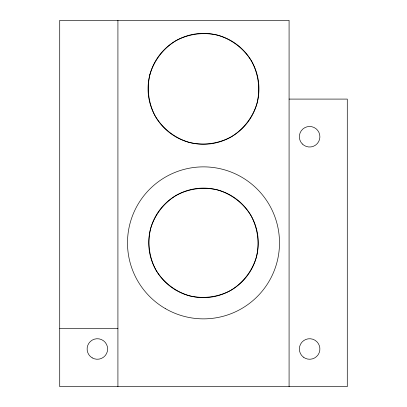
<?xml version="1.0" encoding="UTF-8"?>
<svg xmlns="http://www.w3.org/2000/svg" width="407" height="407" viewBox="0 0 407 407"><rect width="100%" height="100%" fill="white"/><g stroke="black" fill="none" stroke-linecap="round" stroke-linejoin="round"><path stroke-width="0.61" d="M289.082 99.089L347.283 99.089L347.283 386.65L59.717 386.65L59.717 20.35L289.082 20.35L289.082 386.65M59.717 328.454L117.918 328.454M117.918 20.35L117.918 386.65M149.934 74.466C146.551 88.706 148.524 103.663 155.474 116.544C163.151 129.004 175.122 138.192 189.148 142.384C203.388 145.762 218.345 143.793 231.227 136.844C243.691 129.161 252.874 117.196 257.066 103.169C260.449 88.93 258.476 73.972 251.526 61.086C243.849 48.626 231.878 39.443 217.852 35.246C203.612 31.868 188.655 33.842 175.773 40.786C163.309 48.469 154.126 60.44 149.934 74.466M150.59 228.693C147.258 242.76 149.201 257.534 156.064 270.253C163.65 282.56 175.473 291.631 189.321 295.777C203.388 299.114 218.162 297.166 230.886 290.303C243.193 282.717 252.264 270.894 256.41 257.046C259.742 242.979 257.799 228.205 250.936 215.481C243.35 203.174 231.527 194.103 217.679 189.962C203.612 186.625 188.838 188.568 176.114 195.431C163.807 203.022 154.736 214.84 150.59 228.693M165.501 308.684A75.997 75.997 0 0 0 279.497 242.867A75.997 75.997 0 0 0 165.501 177.05A75.997 75.997 0 0 0 165.501 308.684M176.114 290.303A54.772 54.772 0 0 0 258.272 242.867A54.772 54.772 0 0 0 176.114 195.431A54.772 54.772 0 0 0 176.114 290.303M302.36 144.007A10.272 10.272 0 0 0 319.546 139.403A10.272 10.272 0 0 0 306.964 126.826A10.272 10.272 0 0 0 302.36 144.007M92.241 357.885A10.272 10.272 0 0 0 107.646 348.992A10.272 10.272 0 0 0 92.241 340.099A10.272 10.272 0 0 0 92.241 357.885M303.342 357.117A10.272 10.272 0 0 0 319.8 350.371A10.272 10.272 0 0 0 305.728 339.489A10.272 10.272 0 0 0 303.342 357.117M175.773 136.844A55.459 55.459 0 0 0 258.959 88.818A55.459 55.459 0 0 0 175.773 40.786A55.459 55.459 0 0 0 175.773 136.844"/></g></svg>
